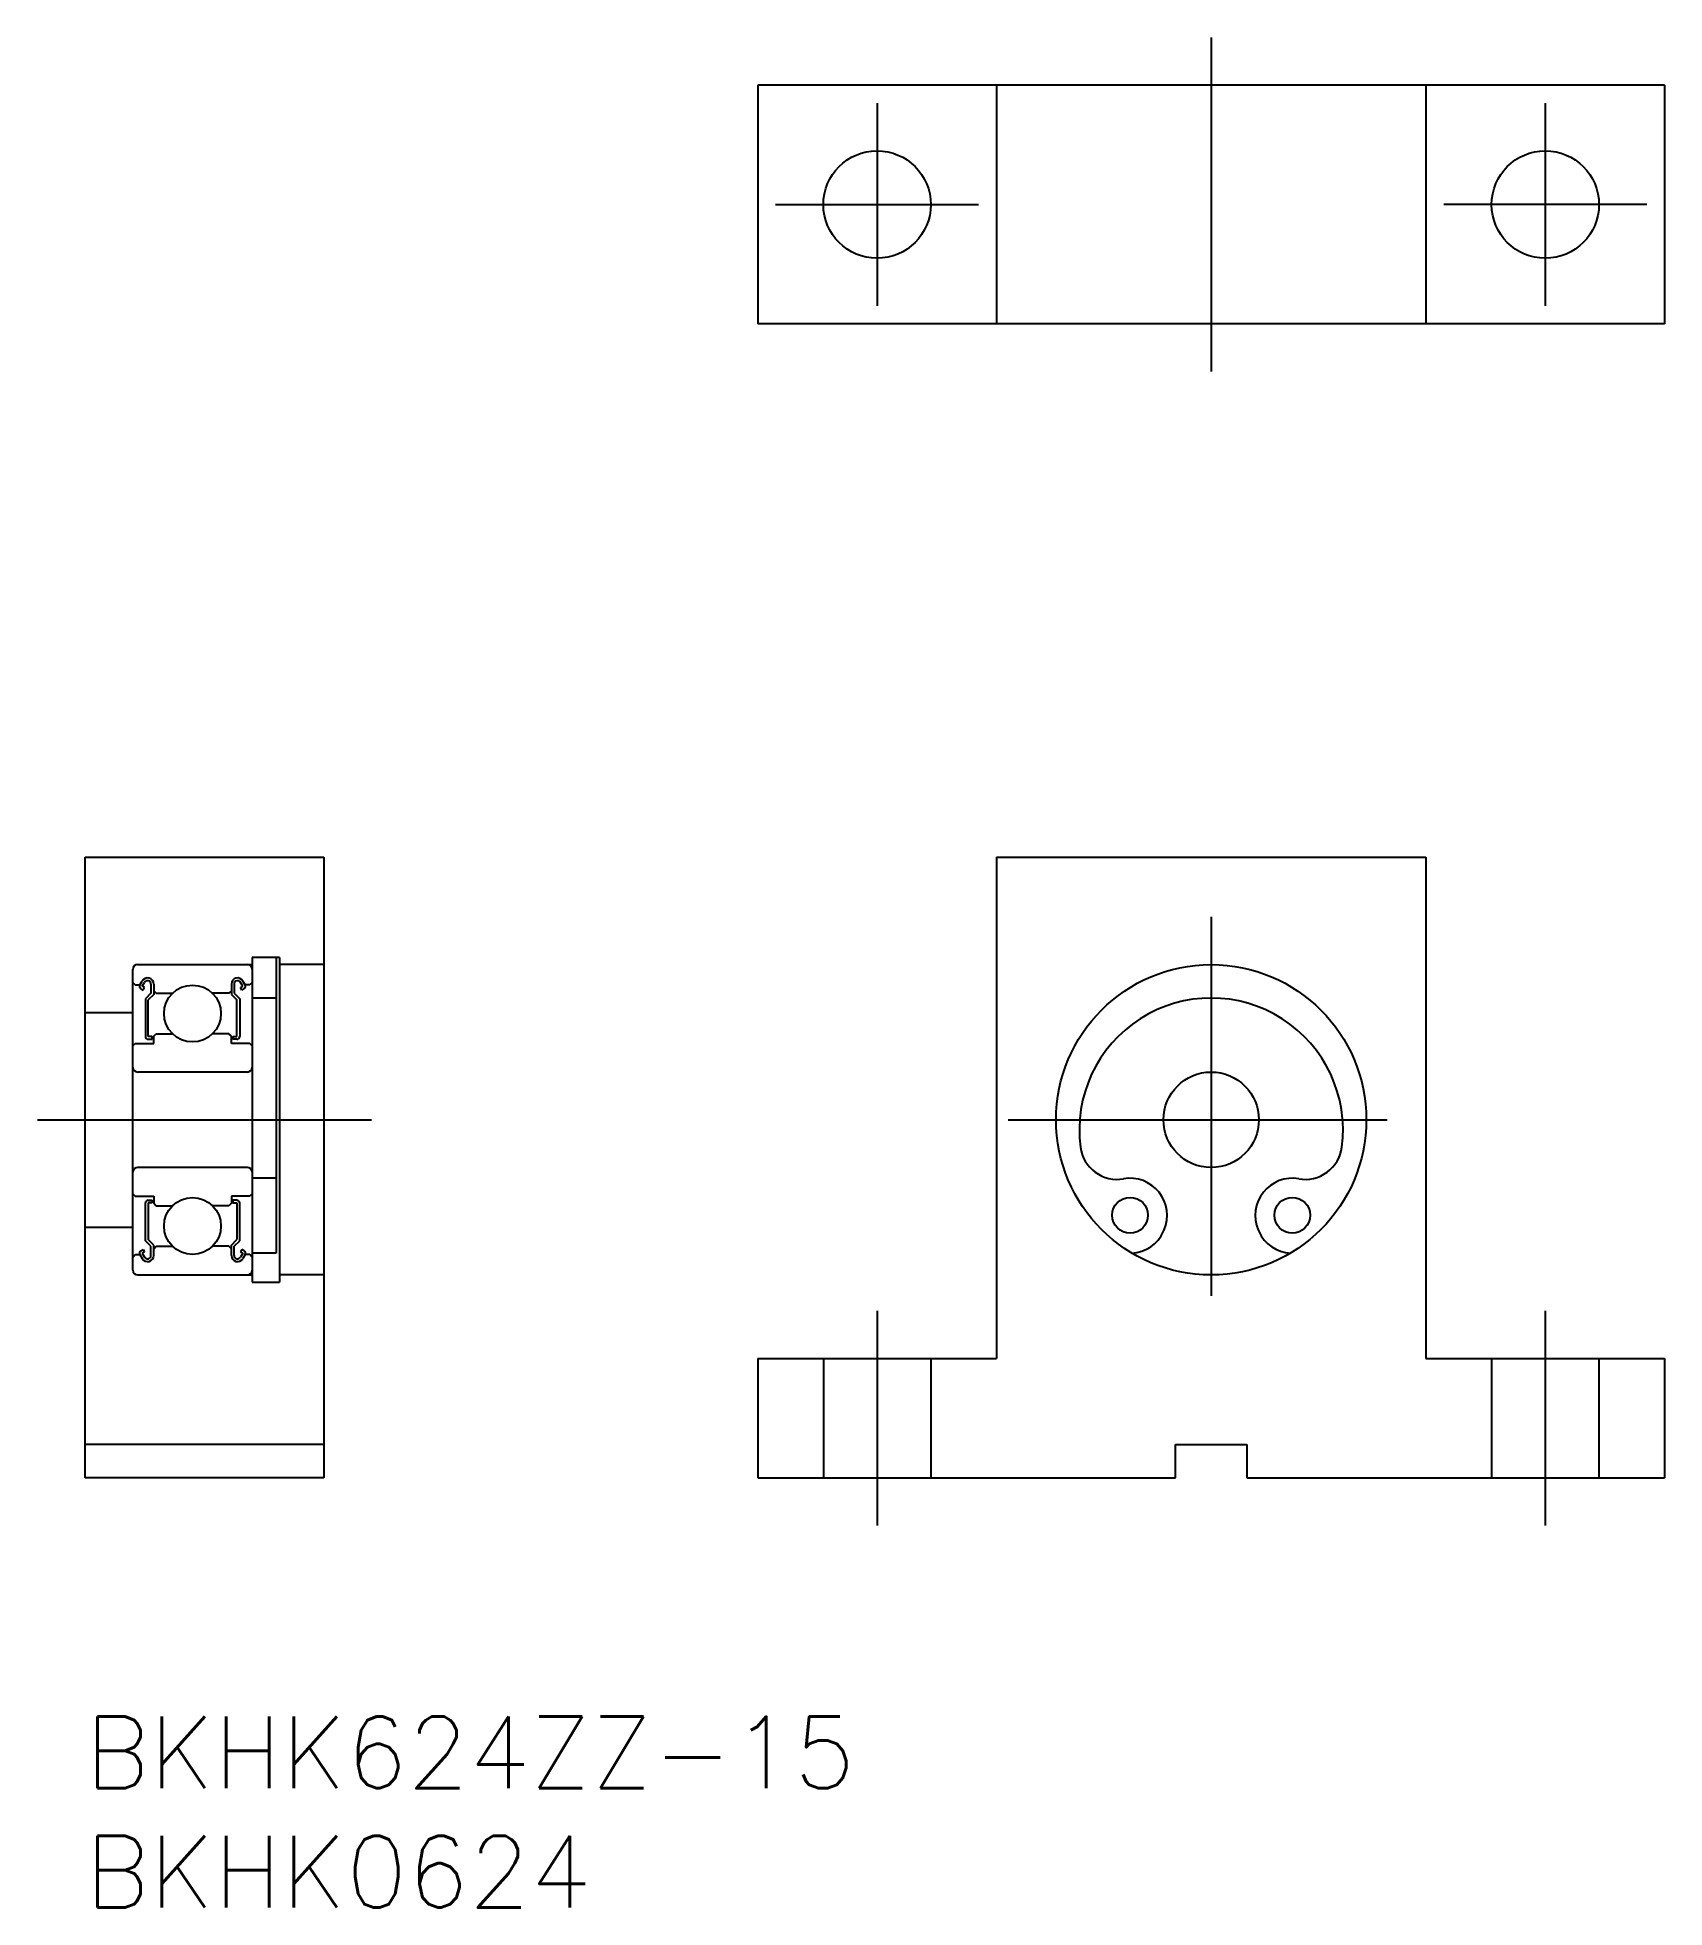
# Model space of a CAD drawing. Extents: x -2 to 66.2, y -8 to 70.3.
import ezdxf

# ---------------------------------------------------------------- set-up
doc = ezdxf.new("R2010")
doc.units = 0
doc.header["$LTSCALE"] = 0.5
doc.linetypes.add('CENTER', pattern=[50.8, 31.75, -6.35, 6.35, -6.35])
doc.linetypes.add('DASHED', pattern=[19.05, 12.7, -6.35])
for name, color, linetype in [('MSM_CENTER', 1, 'CENTER'), ('MSM_CONTINUOUS', 7, 'CONTINUOUS'), ('MSM_DASHED', 4, 'DASHED'), ('MSM_PART_NUMBER', 7, 'CONTINUOUS')]:
    doc.layers.add(name, color=color, linetype=linetype)
doc.styles.get("Standard").update_dxf_attribs({"font": 'txt.shx', "height": 3, "bigfont": 'bigfont.shx'})

# ---------------------------------------------------------------- blocks, each defined once
blk = doc.blocks.new('*U4')
at = {"layer": 'MSM_PART_NUMBER'}
blk.add_text('BKHK624ZZ-15', height=3, dxfattribs=at).set_placement((0, -3))
blk = doc.blocks.new('*U5')
at = {"layer": 'MSM_PART_NUMBER'}
blk.add_text('BKHK0624', height=3, dxfattribs=at).set_placement((0, -8))

msp = doc.modelspace()

# ---------------------------------------------------------------- linework, layer by layer
at = {"layer": 'MSM_CENTER'}
for p, q in [((47.185, 70.337), (47.185, 56.337)), ((33.185, 67.587), (33.185, 59.087)), ((61.185, 67.587), (61.185, 59.087)), ((28.935, 63.337), (37.435, 63.337)), ((65.435, 63.337), (56.935, 63.337)), ((47.185, 33.5), (47.185, 16.5)), ((-2, 25), (12, 25)), ((38.685, 25), (55.685, 25)), ((33.185, 17), (33.185, 8)), ((61.185, 17), (61.185, 8))]:
    msp.add_line(p, q, dxfattribs=at)
at = {"layer": 'MSM_CONTINUOUS'}
for p, q in [((66.185, 68.337), (28.185, 68.337)), ((28.185, 68.337), (28.185, 58.337)), ((38.185, 68.337), (38.185, 58.337)), ((56.185, 68.337), (56.185, 58.337)), ((66.185, 68.337), (66.185, 58.337)), ((66.185, 58.337), (28.185, 58.337)), ((0, 10), (0, 36)), ((0, 36), (10, 36)), ((10, 36), (10, 10)), ((38.185, 36), (38.185, 15)), ((38.185, 36), (56.185, 36)), ((56.185, 36), (56.185, 15)), ((2.2, 31.5), (7, 31.5)), ((7, 31.8), (7, 18.2)), ((8.15, 31.8, 1), (7, 31.8, 1)), ((8, 31.8), (8, 19.418)), ((8.15, 31.8), (8.15, 18.2)), ((10, 31.5, 1), (8.15, 31.5, 1)), ((2, 18.7), (2, 31.3)), ((2, 30.75), (2.1, 30.65)), ((2.1, 30.65), (2.291, 30.65)), ((2.291, 30.65), (2.386, 30.81)), ((2.392, 30.592), (2.487, 30.752)), ((2.493, 30.534), (2.392, 30.592)), ((2.757, 30.68), (2.757, 30.3)), ((2.873, 30.68), (2.873, 30.252)), ((6.127, 30.68), (6.127, 30.252)), ((6.243, 30.68), (6.243, 30.3)), ((6.507, 30.534), (6.608, 30.592)), ((6.608, 30.592), (6.513, 30.752)), ((6.709, 30.65), (6.614, 30.81)), ((6.9, 30.65), (6.709, 30.65)), ((7, 30.75), (6.9, 30.65)), ((2.334, 30.491), (2.434, 30.433)), ((2.434, 30.433), (2.493, 30.534)), ((2.757, 30.3), (2.524, 30.067)), ((2.524, 30.067), (2.524, 28.486)), ((2.873, 30.252), (2.64, 30.019)), ((2.64, 28.486), (2.64, 30.019)), ((2.873, 30.4), (2.973, 30.3)), ((2.973, 30.3), (3.666, 30.3)), ((6.027, 30.3), (5.334, 30.3)), ((6.127, 30.4), (6.027, 30.3)), ((6.127, 30.252), (6.36, 30.019)), ((6.243, 30.3), (6.476, 30.067)), ((6.36, 28.486), (6.36, 30.019)), ((6.476, 30.067), (6.476, 28.486)), ((6.566, 30.433), (6.507, 30.534)), ((6.666, 30.491), (6.566, 30.433)), ((8, 30.1, 1), (7, 30.1, 1)), ((0, 29.5), (2, 29.5)), ((2.815, 28.486), (2.64, 28.486)), ((2.64, 28.37), (2.815, 28.37)), ((2.815, 28.37), (2.815, 28.486)), ((2.873, 28.5), (2.973, 28.6)), ((2.873, 28.2), (2.873, 28.5)), ((2.973, 28.6), (3.666, 28.6)), ((6.027, 28.6), (5.334, 28.6)), ((6.127, 28.5), (6.027, 28.6)), ((6.127, 28.2), (6.127, 28.5)), ((6.185, 28.486), (6.36, 28.486)), ((6.185, 28.37), (6.185, 28.486)), ((6.36, 28.37), (6.185, 28.37)), ((2, 28.1), (2.1, 28.2)), ((2.1, 28.2), (2.873, 28.2)), ((6.9, 28.2), (6.127, 28.2)), ((7, 28.1), (6.9, 28.2)), ((6.8, 27), (2.2, 27)), ((6.8, 23), (2.2, 23)), ((10, 23), (10, 23)), ((8, 22.55, 1), (7, 22.55, 1)), ((2, 21.9), (2.1, 21.8)), ((2.1, 21.8), (2.873, 21.8)), ((2.524, 19.933), (2.524, 21.514)), ((2.64, 21.63), (2.815, 21.63)), ((2.815, 21.514), (2.64, 21.514)), ((2.64, 21.514), (2.64, 19.981)), ((2.815, 21.63), (2.815, 21.514)), ((2.873, 21.8), (2.873, 21.5)), ((2.873, 21.5), (2.973, 21.4)), ((2.973, 21.4), (3.666, 21.4)), ((6.027, 21.4), (5.334, 21.4)), ((6.127, 21.5), (6.027, 21.4)), ((6.127, 21.8), (6.127, 21.5)), ((6.9, 21.8), (6.127, 21.8)), ((6.36, 21.63), (6.185, 21.63)), ((6.185, 21.63), (6.185, 21.514)), ((6.185, 21.514), (6.36, 21.514)), ((6.36, 21.514), (6.36, 19.981)), ((6.476, 19.933), (6.476, 21.514)), ((7, 21.9), (6.9, 21.8)), ((0, 20.5), (2, 20.5)), ((45.183, 20.327), (45.21, 20.389)), ((49.16, 20.389), (49.187, 20.327)), ((2.757, 19.7), (2.524, 19.933)), ((2.873, 19.748), (2.64, 19.981)), ((2.757, 19.32), (2.757, 19.7)), ((2.873, 19.32), (2.873, 19.748)), ((2.873, 19.6), (2.973, 19.7)), ((2.973, 19.7), (3.666, 19.7)), ((6.027, 19.7), (5.334, 19.7)), ((6.127, 19.6), (6.027, 19.7)), ((6.127, 19.748), (6.36, 19.981)), ((6.127, 19.32), (6.127, 19.748)), ((6.243, 19.7), (6.476, 19.933)), ((6.243, 19.32), (6.243, 19.7)), ((2, 19.25), (2.1, 19.35)), ((2.1, 19.35), (2.291, 19.35)), ((2.291, 19.35), (2.386, 19.189)), ((2.334, 19.509), (2.434, 19.567)), ((2.493, 19.466), (2.392, 19.408)), ((2.392, 19.408), (2.487, 19.248)), ((2.434, 19.567), (2.493, 19.466)), ((6.566, 19.567), (6.507, 19.466)), ((6.507, 19.466), (6.608, 19.408)), ((6.608, 19.408), (6.513, 19.248)), ((6.666, 19.509), (6.566, 19.567)), ((6.709, 19.35), (6.614, 19.189)), ((6.9, 19.35), (6.709, 19.35)), ((7, 19.25), (6.9, 19.35)), ((8, 19.418, 1), (7, 19.418, 1)), ((2.2, 18.5), (7, 18.5)), ((7, 18.2, 1), (8.15, 18.2, 1)), ((10, 18.5, 1), (8.15, 18.5, 1)), ((28.185, 15), (38.185, 15)), ((28.185, 15), (28.185, 10)), ((56.185, 15), (66.185, 15)), ((66.185, 15), (66.185, 10)), ((10, 11.4), (0, 11.4)), ((45.685, 11.4), (48.685, 11.4)), ((45.685, 10), (45.685, 11.4)), ((48.685, 11.4), (48.685, 10)), ((10, 10), (0, 10)), ((28.185, 10), (45.685, 10)), ((48.685, 10), (66.185, 10))]:
    msp.add_line(p, q, dxfattribs=at)
for centre, radius in [((33.185, 63.337), 2.25), ((61.185, 63.337), 2.25), ((47.185, 25), 6.5), ((4.5, 29.45), 1.191), ((47.185, 25), 2), ((4.5, 20.55), 1.191), ((43.785, 21), 0.75), ((50.585, 21), 0.75)]:
    msp.add_circle(centre, radius, dxfattribs=at)
for centre, radius, start, end in [((2.2, 31.3), 0.2, 90, 180), ((6.8, 31.3), 0.2, 0, 90), ((2.392, 30.592), 0.116, 150.00066, 240.00041), ((2.612, 30.68), 0.261, 0, 150.00011), ((2.612, 30.68), 0.145, 0, 149.99983), ((6.388, 30.68), 0.261, 30, 180.00005), ((6.388, 30.68), 0.145, 30, 180.00005), ((6.608, 30.592), 0.116, 299.99921, 29.99951), ((47.185, 24.575), 5.525, 352.44259, 187.55741), ((2.64, 28.486), 0.116, 180.00005, 270.00003), ((6.36, 28.486), 0.116, 269.99954, 0), ((2.2, 27.2), 0.2, 180, 270), ((6.8, 27.2), 0.2, 270, 0), ((43.244, 24.052), 1.55, 187.55741, 280.04058), ((51.125, 24.052), 1.55, 259.95942, 352.44259), ((2.2, 22.8), 0.2, 90, 180), ((6.8, 22.8), 0.2, 0, 90), ((43.785, 21), 1.55, 336.80949, 100.04058), ((50.585, 21), 1.55, 79.95942, 203.19051), ((2.64, 21.514), 0.116, 89.99997, 179.99995), ((6.36, 21.514), 0.116, 0, 90.00046), ((43.804, 20.918), 1.5, 271.8603, 336.80949), ((50.566, 20.918), 1.5, 203.19051, 268.1397), ((2.392, 19.408), 0.116, 119.99844, 210.00655), ((2.612, 19.32), 0.261, 209.99989, 0), ((2.612, 19.32), 0.145, 210.00017, 0), ((6.388, 19.32), 0.261, 179.99995, 330), ((6.388, 19.32), 0.145, 179.99995, 330), ((6.608, 19.408), 0.116, 330.00049, 60.00079), ((2.2, 18.7), 0.2, 180, 270), ((6.8, 18.7), 0.2, 270, 0)]:
    msp.add_arc(centre, radius, start, end, dxfattribs=at)
at = {"layer": 'MSM_DASHED'}
for p, q in [((30.935, 15), (30.935, 10)), ((35.435, 15), (35.435, 10)), ((58.935, 15), (58.935, 10)), ((63.435, 15), (63.435, 10))]:
    msp.add_line(p, q, dxfattribs=at)

# ---------------------------------------------------------------- block references
at = {"layer": 'MSM_CONTINUOUS'}
for name in ['*U4', '*U5']:
    msp.add_blockref(name, (0, 0), dxfattribs=at)

doc.saveas('drawing.dxf')
